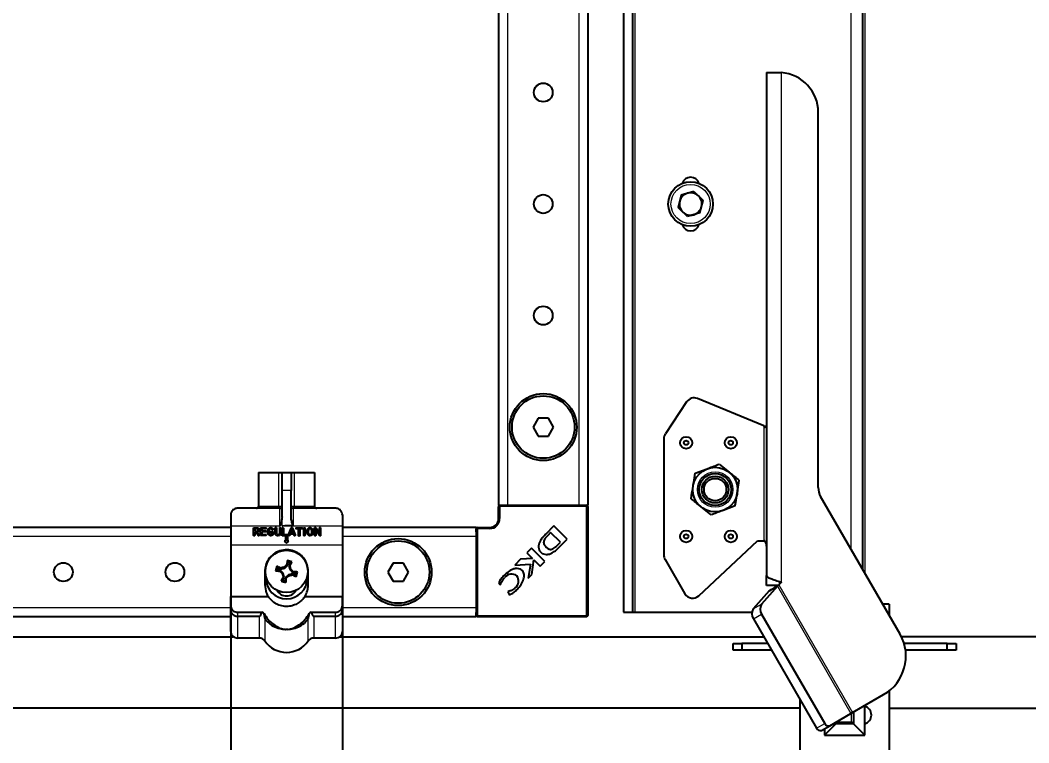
# Model space of a CAD drawing. Header units: millimetres. Extents: x -1685 to 3654, y -1920 to 1219.
# Drawn here: x -728.8 to -502.8, y -1084.9 to -923 of the extents above; entities that cross this region are included whole.
import ezdxf

# ---------------------------------------------------------------- set-up
doc = ezdxf.new("R2010")
doc.units = ezdxf.units.MM
doc.layers.add('FORMAT', color=7, linetype='Continuous')
doc.styles.add('SLDTEXTSTYLE0', font='TXT', dxfattribs={"width": 0.75})
doc.dimstyles.new('SLDDIMSTYLE0', dxfattribs={"dimtxt": 20, "dimasz": 10, "dimexe": 0, "dimexo": 0.0625, "dimgap": 5, "dimtad": 2, "dimdec": 1, "dimrnd": 1e-09, "dimzin": 12, "dimdsep": 46, "dimtxsty": 'SLDTEXTSTYLE0', "dimsah": 1, "dimcen": 0.09, "dimadec": 0, "dimazin": 3, "dimtfac": 1, "dimtofl": 0, "dimtmove": 0, "dimatfit": 3, "dimfxl": 0, "dimfrac": 2, "dimtolj": 1, "dimtzin": 12, "dimarcsym": 0})

# ---------------------------------------------------------------- blocks, each defined once
blk = doc.blocks.new('_D_6')
at = {"layer": 'FORMAT'}
for p, q in [((-656.59, -1052.13), (-656.59, -1422.16)), ((-546.09, -1091.68), (-546.09, -1422.16)), ((-546.09, -1421.16), (-656.59, -1421.16))]:
    blk.add_line(p, q, dxfattribs=at)
for points in [[(-656.59, -1421.16), (-646.59, -1422.7), (-646.59, -1419.62)], [(-546.09, -1421.16), (-556.09, -1419.62), (-556.09, -1422.7)]]:
    blk.add_solid(points, dxfattribs=at)
at = {"layer": 'FORMAT', "insert": (-634.59, -1395.38), "char_height": 20, "attachment_point": 1, "style": 'SLDTEXTSTYLE0'}
blk.add_mtext('110,5', dxfattribs=at)
blk = doc.blocks.new('_D_7')
at = {"layer": 'FORMAT'}
for p, q in [((-681.59, -1052.13), (-681.59, -1422.16)), ((-656.59, -1052.13), (-656.59, -1422.16)), ((-681.59, -1421.16), (-724.49, -1421.16)), ((-681.59, -1421.16), (-656.59, -1421.16))]:
    blk.add_line(p, q, dxfattribs=at)
for points in [[(-681.59, -1421.16), (-671.59, -1422.7), (-671.59, -1419.62)], [(-656.59, -1421.16), (-666.59, -1419.62), (-666.59, -1422.7)]]:
    blk.add_solid(points, dxfattribs=at)
at = {"layer": 'FORMAT', "insert": (-724.49, -1395.38), "char_height": 20, "attachment_point": 1, "style": 'SLDTEXTSTYLE0'}
blk.add_mtext('25', dxfattribs=at)

msp = doc.modelspace()

# ---------------------------------------------------------------- linework, layer by layer
at = {"color": 7, "linetype": 'Continuous', "lineweight": 25}
for p, q in [((-593.59, 827.33), (-593.59, -1055.67)), ((-591.59, 827.33), (-591.59, -1055.67)), ((-540.09, 817.62), (-540.09, -1045.95)), ((-621.59, 803.33), (-621.59, -1031.67)), ((-601.59, 803.33), (-601.59, -1031.67)), ((-561.59, -934.67), (-560.62, -934.67)), ((-561.59, -934.67), (-561.59, -1047.43)), ((-560.62, -934.67), (-558.5, -934.67)), ((-549.99, -1027.72), (-549.99, -943.67)), ((-580.68, -962.17), (-581.37, -964.98)), ((-577.9, -961.35), (-580.68, -962.17)), ((-577.9, -961.35), (-575.8, -963.35)), ((-576.49, -966.17), (-575.8, -963.35)), ((-579.27, -966.99), (-581.37, -964.98)), ((-576.49, -966.17), (-579.27, -966.99)), ((-579.49, -1008.52), (-584.25, -1015.66)), ((-562.19, -1013.92), (-577.08, -1007.77)), ((-612.74, -1012.17), (-613.89, -1014.17)), ((-613.89, -1014.17), (-612.74, -1016.17)), ((-610.43, -1012.17), (-612.74, -1012.17)), ((-609.28, -1014.17), (-610.43, -1012.17)), ((-610.43, -1016.17), (-609.28, -1014.17)), ((-562.19, -1013.92), (-561.59, -1014.02)), ((-562.19, -1013.92), (-561.95, -1014.17)), ((-612.74, -1016.17), (-610.43, -1016.17)), ((-584.59, -1016.77), (-584.59, -1042.82)), ((-572.16, -1022.47), (-569.93, -1024.29)), ((-675.34, -1024.37), (-675.34, -1031.87)), ((-675.34, -1024.37), (-670.81, -1024.37)), ((-670.81, -1024.37), (-670.09, -1024.37)), ((-670.09, -1024.37), (-668.09, -1024.37)), ((-670.09, -1028.37), (-670.09, -1024.37)), ((-668.09, -1024.37), (-668.09, -1028.37)), ((-668.09, -1024.37), (-667.36, -1024.37)), ((-667.36, -1024.37), (-662.84, -1024.37)), ((-662.84, -1024.37), (-662.84, -1031.87)), ((-577.56, -1024.52), (-574.86, -1023.49)), ((-670.09, -1034.31), (-670.09, -1028.37)), ((-668.09, -1034.31), (-668.09, -1028.37)), ((-531.62, -1060.61), (-549.46, -1029.72)), ((-670.59, -1032.37), (-680.09, -1032.37)), ((-658.09, -1032.37), (-667.59, -1032.37)), ((-621.59, -1031.67), (-621.29, -1031.67)), ((-621.59, -1034.67), (-621.59, -1031.97)), ((-621.29, -1031.67), (-620.64, -1031.67)), ((-620.64, -1031.67), (-619.59, -1031.67)), ((-619.59, -1031.67), (-603.59, -1031.67)), ((-603.59, -1031.67), (-602.53, -1031.67)), ((-602.53, -1031.67), (-601.89, -1031.67)), ((-601.89, -1031.67), (-601.59, -1031.67)), ((-601.59, -1031.97), (-601.59, -1056.37)), ((-574.01, -1033.87), (-576.25, -1032.04)), ((-568.61, -1031.82), (-571.31, -1032.84)), ((-681.59, -1033.87), (-681.59, -1036.37)), ((-656.59, -1033.87), (-656.59, -1036.37)), ((-681.59, -1036.67), (-1261.59, -1036.67)), ((-681.59, -1036.37), (-681.59, -1040.62)), ((-676.5, -1038.38), (-676.5, -1036.72)), ((-676.5, -1036.72), (-675.74, -1036.72)), ((-674.89, -1038.49), (-674.89, -1036.72)), ((-674.89, -1036.72), (-673.83, -1036.72)), ((-671.63, -1037.91), (-671.63, -1036.83)), ((-671.37, -1036.83), (-671.37, -1037.91)), ((-670.62, -1037.89), (-670.62, -1036.83)), ((-670.36, -1036.83), (-670.36, -1037.9)), ((-670.07, -1038.52), (-670.07, -1036.86)), ((-669.81, -1036.86), (-669.81, -1038.25)), ((-668.65, -1038.34), (-668.07, -1036.81)), ((-667.75, -1036.83), (-667.16, -1038.34)), ((-666.82, -1036.72), (-665.7, -1036.72)), ((-665.23, -1038.38), (-665.23, -1036.85)), ((-664.96, -1036.85), (-664.96, -1038.38)), ((-662.81, -1038.38), (-662.81, -1036.82)), ((-662.54, -1036.78), (-661.73, -1038.01)), ((-661.73, -1038.01), (-661.73, -1036.83)), ((-661.47, -1036.83), (-661.47, -1038.39)), ((-656.59, -1036.37), (-656.59, -1040.62)), ((-626.59, -1036.67), (-656.59, -1036.67)), ((-626.59, -1036.67), (-626.59, -1036.97)), ((-626.29, -1036.67), (-623.59, -1036.67)), ((-609.19, -1036.32), (-611.08, -1038.21)), ((-606.23, -1039.28), (-609.19, -1036.32)), ((-675.74, -1036.98), (-676.23, -1036.98)), ((-676.23, -1036.98), (-676.23, -1037.49)), ((-676.23, -1037.49), (-675.64, -1037.49)), ((-675.94, -1037.75), (-676.23, -1037.75)), ((-676.23, -1037.75), (-676.23, -1038.38)), ((-675.45, -1038.46), (-675.94, -1037.75)), ((-675.64, -1037.75), (-675.23, -1038.32)), ((-673.83, -1038.49), (-674.89, -1038.49)), ((-673.83, -1036.98), (-674.63, -1036.98)), ((-674.63, -1036.98), (-674.63, -1037.39)), ((-674.63, -1037.39), (-673.88, -1037.39)), ((-673.88, -1037.66), (-674.63, -1037.66)), ((-674.63, -1037.66), (-674.63, -1038.23)), ((-674.63, -1038.23), (-673.83, -1038.23)), ((-672.35, -1037.82), (-672.56, -1037.82)), ((-672.55, -1037.56), (-672.06, -1037.56)), ((-672.06, -1037.56), (-672.06, -1037.86)), ((-669.01, -1038.52), (-670.07, -1038.52)), ((-669.81, -1038.25), (-669.01, -1038.25)), ((-668.84, -1038.72), (-669.34, -1038.72)), ((-669.34, -1038.72), (-669.34, -1039.72)), ((-668.84, -1039.72), (-668.84, -1038.72)), ((-668.31, -1038.18), (-668.4, -1038.43)), ((-667.5, -1038.18), (-668.31, -1038.18)), ((-667.91, -1037.05), (-668.22, -1037.92)), ((-668.22, -1037.92), (-667.59, -1037.92)), ((-667.59, -1037.92), (-667.91, -1037.05)), ((-667.4, -1038.42), (-667.5, -1038.18)), ((-666.4, -1036.98), (-666.82, -1036.98)), ((-666.4, -1038.45), (-666.4, -1036.98)), ((-665.7, -1036.98), (-666.09, -1036.98)), ((-666.09, -1036.98), (-666.09, -1038.45)), ((-661.71, -1038.41), (-662.54, -1037.14)), ((-662.54, -1037.14), (-662.54, -1038.38)), ((-626.59, -1037.62), (-626.59, -1036.97)), ((-626.59, -1037.62), (-626.59, -1038.67)), ((-626.59, -1038.67), (-626.59, -1054.67)), ((-611.08, -1038.21), (-611.1, -1038.22)), ((-609.94, -1037.8), (-610.6, -1038.47)), ((-607.76, -1039.98), (-609.94, -1037.8)), ((-681.59, -1040.62), (-681.59, -1052.12)), ((-669.59, -1039.72), (-669.09, -1040.22)), ((-669.34, -1039.72), (-669.59, -1039.72)), ((-669.09, -1040.22), (-668.59, -1039.72)), ((-668.59, -1039.72), (-668.84, -1039.72)), ((-656.59, -1040.62), (-656.59, -1052.12)), ((-614.2, -1041.32), (-615.25, -1042.38)), ((-611.24, -1044.28), (-614.2, -1041.32)), ((-608.48, -1040.72), (-607.76, -1039.98)), ((-608.22, -1041.27), (-606.23, -1039.28)), ((-576.78, -1051.98), (-563.59, -1039.67)), ((-563.59, -1039.67), (-562.19, -1039.67)), ((-561.95, -1039.67), (-562.19, -1039.67)), ((-614.01, -1043.62), (-616.67, -1043.79)), ((-615.25, -1042.38), (-614.01, -1043.62)), ((-671.29, -1046.19), (-671.12, -1045.61)), ((-671.12, -1045.61), (-671.24, -1045.31)), ((-671.12, -1045.61), (-670.43, -1046.01)), ((-670.43, -1046.01), (-670.4, -1045.77)), ((-670.43, -1046.01), (-669.49, -1045.78)), ((-669.49, -1045.78), (-669.61, -1045.57)), ((-669.49, -1045.78), (-668.79, -1045.11)), ((-668.79, -1045.11), (-669.01, -1045.01)), ((-668.76, -1044.31), (-668.95, -1044.05)), ((-668.79, -1045.11), (-668.76, -1044.31)), ((-668.76, -1044.31), (-668.18, -1044.48)), ((-668.18, -1044.48), (-668.58, -1045.17)), ((-668.58, -1045.17), (-668.35, -1046.11)), ((-668.58, -1045.17), (-668.34, -1045.21)), ((-668.35, -1046.11), (-668.14, -1046)), ((-668.18, -1044.48), (-667.87, -1044.36)), ((-645.24, -1044.67), (-646.39, -1046.67)), ((-642.93, -1044.67), (-645.24, -1044.67)), ((-641.78, -1046.67), (-642.93, -1044.67)), ((-616.67, -1043.79), (-617.96, -1045.08)), ((-617.96, -1045.08), (-614.48, -1044.9)), ((-614.48, -1044.9), (-614.96, -1048)), ((-614.16, -1047.2), (-613.67, -1043.94)), ((-613.67, -1043.94), (-612.28, -1045.33)), ((-612.28, -1045.33), (-611.24, -1044.28)), ((-584.32, -1043.82), (-579.86, -1051.55)), ((-673.94, -1046.52), (-673.94, -1049.52)), ((-673.74, -1048.02), (-673.94, -1048.02)), ((-671.29, -1046.19), (-671.55, -1046.38)), ((-670.49, -1046.22), (-671.29, -1046.19)), ((-670.49, -1046.22), (-670.59, -1046.44)), ((-669.82, -1046.92), (-670.49, -1046.22)), ((-669.82, -1046.92), (-670.03, -1047.04)), ((-669.99, -1048.55), (-669.59, -1047.86)), ((-669.59, -1047.86), (-669.83, -1047.83)), ((-669.59, -1047.86), (-669.82, -1046.92)), ((-669.38, -1047.93), (-669.41, -1048.72)), ((-668.68, -1047.26), (-669.38, -1047.93)), ((-669.38, -1047.93), (-669.16, -1048.03)), ((-667.74, -1047.03), (-668.68, -1047.26)), ((-668.68, -1047.26), (-668.57, -1047.47)), ((-668.35, -1046.11), (-667.68, -1046.82)), ((-667.74, -1047.03), (-667.77, -1047.27)), ((-667.05, -1047.43), (-667.74, -1047.03)), ((-667.68, -1046.82), (-667.58, -1046.59)), ((-667.68, -1046.82), (-666.88, -1046.85)), ((-666.88, -1046.85), (-667.05, -1047.43)), ((-667.05, -1047.43), (-666.93, -1047.73)), ((-666.88, -1046.85), (-666.62, -1046.66)), ((-664.24, -1048.02), (-664.44, -1048.02)), ((-664.24, -1049.52), (-664.24, -1046.52)), ((-646.39, -1046.67), (-645.24, -1048.67)), ((-642.93, -1048.67), (-641.78, -1046.67)), ((-614.96, -1048), (-614.16, -1047.2)), ((-561.59, -1049.67), (-561.59, -1047.43)), ((-669.99, -1048.55), (-670.3, -1048.67)), ((-669.41, -1048.72), (-669.99, -1048.55)), ((-669.41, -1048.72), (-669.22, -1048.99)), ((-645.24, -1048.67), (-642.93, -1048.67)), ((-621.58, -1049.04), (-621.34, -1049.55)), ((-621.34, -1049.55), (-621.23, -1049.44)), ((-559.14, -1049.83), (-562.72, -1053.87)), ((-559.07, -1049.67), (-561.59, -1049.67)), ((-560.98, -1050.89), (-559.14, -1049.83)), ((-558.27, -1048.98), (-558.83, -1049.52)), ((-558.59, -1049.29), (-558.59, -1048.87)), ((-558.29, -1048.96), (-558.27, -1048.98)), ((-681.59, -1054.26), (-681.59, -1052.12)), ((-681.59, -1052.12), (-673.18, -1052.12)), ((-665, -1052.12), (-656.59, -1052.12)), ((-656.59, -1054.26), (-656.59, -1052.12)), ((-619.39, -1050.99), (-619.52, -1051.12)), ((-619.52, -1051.12), (-619.19, -1051.81)), ((-560.98, -1050.89), (-564.55, -1054.93)), ((-681.59, -1055.17), (-681.59, -1054.26)), ((-656.59, -1054.26), (-656.59, -1055.17)), ((-626.59, -1054.67), (-626.59, -1055.72)), ((-534.09, -1053.87), (-535.52, -1053.87)), ((-534.09, -1053.87), (-534.09, -1056.35)), ((-681.59, -1056.67), (-1261.59, -1056.67)), ((-681.59, -1059.97), (-681.59, -1055.17)), ((-680.09, -1055.66), (-674.57, -1055.66)), ((-680.09, -1056.55), (-675.18, -1056.55)), ((-663.61, -1055.66), (-658.09, -1055.66)), ((-663, -1056.55), (-658.09, -1056.55)), ((-656.59, -1055.17), (-656.59, -1059.97)), ((-626.59, -1056.67), (-656.59, -1056.67)), ((-626.59, -1056.37), (-626.59, -1055.72)), ((-626.59, -1056.37), (-626.59, -1056.67)), ((-601.89, -1056.67), (-626.29, -1056.67)), ((-593.59, -1055.67), (-591.59, -1055.67)), ((-591.59, -1055.67), (-590.99, -1055.67)), ((-590.99, -1055.67), (-564.86, -1055.67)), ((-564.52, -1057.16), (-550.39, -1081.65)), ((-562.69, -1056.1), (-548.55, -1080.59)), ((-1287.09, -1061.17), (-680.99, -1061.17)), ((-675.18, -1061.47), (-680.09, -1061.47)), ((-658.09, -1061.47), (-663, -1061.47)), ((-657.19, -1061.17), (-562.21, -1061.17)), ((-430.99, -1061.17), (-531.34, -1061.17)), ((-569.09, -1064.17), (-569.09, -1062.67)), ((-569.09, -1062.67), (-567.09, -1062.67)), ((-567.09, -1062.67), (-567.09, -1064.17)), ((-561.34, -1062.67), (-567.09, -1062.67)), ((-521.09, -1062.67), (-530.76, -1062.67)), ((-521.09, -1064.17), (-521.09, -1062.67)), ((-521.09, -1062.67), (-519.09, -1062.67)), ((-519.09, -1062.67), (-519.09, -1064.17)), ((-567.09, -1064.17), (-569.09, -1064.17)), ((-560.48, -1064.17), (-567.09, -1064.17)), ((-521.09, -1064.17), (-530.45, -1064.17)), ((-519.09, -1064.17), (-521.09, -1064.17)), ((-554.09, -1075.24), (-554.09, -1086.67)), ((-542.31, -1078.14), (-535.36, -1074.13)), ((-534.09, -1073.25), (-534.09, -1086.67)), ((-554.09, -1077.17), (-1287.09, -1077.17)), ((-539.59, -1076.77), (-539.59, -1076.57)), ((-539.59, -1080.64), (-539.59, -1076.77)), ((-534.09, -1077.17), (198.91, -1077.17)), ((-547.44, -1081.1), (-542.67, -1078.35)), ((-542.31, -1078.14), (-542.67, -1078.35)), ((-542.08, -1078.01), (-542.08, -1080.71)), ((-549.27, -1082.16), (-547.44, -1081.1)), ((-546.09, -1080.71), (-548.59, -1083.21)), ((-548.59, -1081.76), (-548.59, -1083.21)), ((-546.09, -1080.71), (-545.59, -1080.21)), ((-546.09, -1080.71), (-546.09, -1080.32)), ((-542.08, -1080.71), (-546.09, -1080.71)), ((-542.08, -1080.71), (-542.58, -1080.21)), ((-542.08, -1080.71), (-539.59, -1083.21)), ((-539.59, -1083.21), (-539.59, -1080.64)), ((-548.59, -1083.21), (-539.59, -1083.21))]:
    msp.add_line(p, q, dxfattribs=at)
at = {"color": 8, "linetype": 'Continuous', "lineweight": 18}
for p, q in [((-590.99, -1055.67), (-590.99, 827.33)), ((-539.49, -1046.99), (-539.49, 818.66)), ((-542.69, 813.11), (-542.69, -1041.45)), ((-619.59, 803.33), (-619.59, -1031.67)), ((-603.59, 803.33), (-603.59, -1031.67)), ((-558.29, -934.7), (-558.29, -1048.96)), ((-562.19, -1013.92), (-562.19, -1039.67)), ((-670.81, -1031.87), (-670.81, -1024.37)), ((-667.36, -1024.37), (-667.36, -1031.87)), ((-668.09, -1028.37), (-670.09, -1028.37)), ((-675.34, -1031.87), (-670.81, -1031.87)), ((-670.81, -1031.87), (-670.09, -1031.87)), ((-670.59, -1036.37), (-670.59, -1032.37)), ((-668.09, -1031.87), (-667.36, -1031.87)), ((-667.59, -1032.37), (-667.59, -1036.3)), ((-667.36, -1031.87), (-662.84, -1031.87)), ((-621.59, -1031.97), (-621.29, -1031.97)), ((-621.29, -1031.97), (-621.29, -1031.67)), ((-621.29, -1031.97), (-621.29, -1034.67)), ((-601.89, -1031.97), (-621.29, -1031.97)), ((-601.89, -1031.97), (-601.89, -1031.67)), ((-601.89, -1056.37), (-601.89, -1031.97)), ((-601.89, -1031.97), (-601.59, -1031.97)), ((-670.09, -1036.37), (-670.09, -1034.31)), ((-621.59, -1034.67), (-621.29, -1034.67)), ((-670.59, -1036.37), (-681.59, -1036.37)), ((-656.59, -1036.37), (-670.09, -1036.37)), ((-626.29, -1036.97), (-626.29, -1036.67)), ((-623.59, -1036.67), (-623.59, -1036.97)), ((-681.59, -1038.67), (-1261.59, -1038.67)), ((-626.59, -1038.67), (-656.59, -1038.67)), ((-626.59, -1036.97), (-626.29, -1036.97)), ((-623.59, -1036.97), (-626.29, -1036.97)), ((-626.29, -1036.97), (-626.29, -1056.37)), ((-656.59, -1040.62), (-681.59, -1040.62)), ((-559.14, -1049.83), (-542.67, -1078.35)), ((-558.83, -1049.52), (-542.31, -1078.14)), ((-681.59, -1054.67), (-1261.59, -1054.67)), ((-626.59, -1054.67), (-656.59, -1054.67)), ((-564.55, -1054.93), (-562.72, -1053.87)), ((-680.09, -1055.66), (-680.09, -1056.55)), ((-680.09, -1056.55), (-680.09, -1061.47)), ((-675.18, -1061.47), (-675.18, -1056.55)), ((-673.94, -1057.15), (-673.94, -1062.12)), ((-664.23, -1062.12), (-664.23, -1057.15)), ((-663, -1056.55), (-663, -1061.47)), ((-658.09, -1056.55), (-658.09, -1055.66)), ((-658.09, -1061.47), (-658.09, -1056.55)), ((-626.59, -1056.37), (-626.29, -1056.37)), ((-626.29, -1056.37), (-601.89, -1056.37)), ((-626.29, -1056.67), (-626.29, -1056.37)), ((-601.89, -1056.37), (-601.89, -1056.67)), ((-601.89, -1056.37), (-601.59, -1056.37)), ((-564.52, -1057.16), (-562.69, -1056.1)), ((-542.58, -1080.21), (-542.58, -1078.3)), ((-550.39, -1081.65), (-548.55, -1080.59)), ((-545.59, -1080.03), (-545.59, -1080.21)), ((-545.59, -1080.21), (-542.58, -1080.21))]:
    msp.add_line(p, q, dxfattribs=at)
at = {"color": 8, "linetype": 'Continuous', "lineweight": 18, "flags": 128}
for points in [[(-670.81, -1031.87), (-670.81, -1031.97), (-670.82, -1032.06), (-670.84, -1032.15), (-670.85, -1032.22), (-670.87, -1032.28), (-670.9, -1032.33), (-670.92, -1032.36), (-670.95, -1032.37)], [(-667.23, -1032.37), (-667.25, -1032.36), (-667.28, -1032.33), (-667.3, -1032.28), (-667.32, -1032.22), (-667.34, -1032.15), (-667.35, -1032.06), (-667.36, -1031.97), (-667.36, -1031.87)]]:
    msp.add_lwpolyline(points, dxfattribs=at)
at = {"color": 7, "linetype": 'Continuous', "lineweight": 25}
for centre, radius in [((-611.59, -939.17), 2.1), ((-578.59, -964.17), 5), ((-611.59, -964.17), 2.1), ((-611.59, -989.17), 2.1), ((-611.59, -1014.17), 7.5), ((-611.59, -1014.17), 7), ((-579.59, -1017.67), 1.35), ((-569.59, -1017.67), 1.35), ((-579.59, -1017.67), 0.493), ((-569.59, -1017.67), 0.493), ((-573.09, -1028.17), 5), ((-573.09, -1028.17), 3.57), ((-573.09, -1028.17), 3), ((-573.09, -1028.17), 2.5), ((-644.09, -1046.67), 7.5), ((-579.59, -1038.67), 1.35), ((-579.59, -1038.67), 0.493), ((-569.59, -1038.67), 1.35), ((-569.59, -1038.67), 0.493), ((-644.09, -1046.67), 7), ((-669.09, -1046.52), 4.75), ((-719.09, -1046.67), 2.1), ((-694.09, -1046.67), 2.1)]:
    msp.add_circle(centre, radius, dxfattribs=at)
at = {"color": 8, "linetype": 'Continuous', "lineweight": 18}
for centre, radius in [((-578.59, -964.17), 4.4), ((-573.09, -1028.17), 3.97)]:
    msp.add_circle(centre, radius, dxfattribs=at)
at = {"color": 7, "linetype": 'Continuous', "lineweight": 25}
for centre, radius, start, end in [((-558.99, -943.67), 9, 0, 85.4954), ((-578.59, -960.17), 2, 18.21, 161.79), ((-578.59, -964.17), 2.51, 106.3534, 166.3534), ((-578.59, -964.17), 2.51, 46.3534, 106.3534), ((-578.59, -964.17), 2.51, 346.3534, 46.3534), ((-578.59, -964.17), 2.51, 166.3534, 226.3534), ((-578.59, -964.17), 2.51, 226.3534, 286.3534), ((-578.59, -964.17), 2.51, 286.3534, 346.3534), ((-578.59, -968.17), 2, 198.21, 341.79), ((-577.82, -1009.63), 2, 68.1986, 146.3099), ((-582.59, -1016.77), 2, 146.3099, 180), ((-545.99, -1027.72), 4, 180, 210), ((-675.84, -1031.87), 0.5, 270, 0), ((-670.59, -1031.87), 0.5, 270, 0), ((-667.59, -1031.87), 0.5, 180, 270), ((-662.34, -1031.87), 0.5, 180, 270), ((-621.29, -1031.97), 0.3, 90, 180), ((-601.89, -1031.97), 0.3, 0, 90), ((-623.59, -1034.67), 2, 270, 0), ((-626.29, -1036.97), 0.3, 90, 180), ((-611.88, -1038.06), 4.87, 290.3445, 318.7777), ((-612.66, -1036.25), 6.12, 306.9888, 313.0744), ((-582.59, -1042.82), 2, 180, 210), ((-599.52, -1066.81), 74.88, 163.3093, 164.166), ((-704.03, -1106.07), 69.05, 60.8523, 61.6521), ((-651.38, -1118.95), 75.61, 103.9464, 104.5642), ((-617.53, -1100.39), 75.61, 132.9111, 133.5289), ((-600.09, -1049.08), 69.05, 175.8232, 176.6231), ((-689.38, -1116.09), 74.88, 73.3093, 74.166), ((-728.64, -1011.58), 69.05, 330.8523, 331.6521), ((-741.52, -1064.22), 75.61, 13.9464, 14.5642), ((-722.96, -1098.07), 75.61, 42.9111, 43.5289), ((-669.09, -1048.02), 4.65, 180, 0), ((-666.53, -977.52), 69.05, 265.8232, 266.6231), ((-615.22, -994.97), 75.61, 222.9111, 223.5289), ((-609.53, -1081.46), 69.05, 150.8523, 151.6521), ((-596.65, -1028.82), 75.61, 193.9464, 194.5642), ((-738.09, -1043.96), 69.05, 355.8232, 356.6231), ((-720.64, -992.65), 75.61, 312.9111, 313.5289), ((-686.79, -974.09), 75.61, 283.9464, 284.5642), ((-634.15, -986.96), 69.05, 240.8523, 241.6521), ((-671.65, -1115.52), 69.05, 85.8232, 86.6231), ((-738.65, -1026.23), 74.88, 343.3093, 344.166), ((-618.66, -1049.07), 1.94, 53.3097, 142.3464), ((-619.1, -1048.67), 1.97, 308.454, 35.887), ((-648.79, -976.95), 74.88, 253.3093, 254.166), ((-669.09, -1049.52), 2.5, 209.1291, 330.7764), ((-578.14, -1050.52), 2, 210.9638, 313.0251), ((-562.9, -1056.03), 1.98, 146.5519, 215.0479), ((-561.06, -1054.97), 1.98, 146.5519, 215.0479), ((-626.29, -1056.37), 0.3, 180, 270), ((-601.89, -1056.37), 0.3, 270, 0), ((-680.09, -1059.97), 1.5, 180, 270), ((-675.18, -1062.97), 1.5, 34.5604, 90), ((-663, -1062.97), 1.5, 90, 145.4396), ((-658.09, -1059.97), 1.5, 270, 0), ((-540.36, -1065.47), 10, 300, 29.0469), ((-669.09, -1058.77), 5.89, 214.5604, 325.4396), ((-540.09, -1078.71), 2, 284.4775, 75.5225), ((-549.56, -1081.31), 0.893, 201.9505, 288.5782), ((-547.72, -1080.25), 0.893, 201.9505, 288.5782)]:
    msp.add_arc(centre, radius, start, end, dxfattribs=at)
at = {"color": 8, "linetype": 'Continuous', "lineweight": 18}
msp.add_arc((-623.59, -1034.67), 2.3, 270, 0, dxfattribs=at)
at = {"color": 7, "linetype": 'Continuous', "lineweight": 25}
msp.add_ellipse((14759.09, -1036.37), major_axis=(15429.18, 0), ratio=0.000259, start_param=3.123591, end_param=3.141593, dxfattribs=at)
for points in [[(-560.62, -934.67), (-560.46, -934.67), (-560.14, -934.67), (-559.56, -934.68), (-558.93, -934.69), (-558.5, -934.69), (-558.29, -934.7)], [(-561.95, -1014.17), (-561.9, -1014.16), (-561.79, -1014.13), (-561.68, -1014.1), (-561.6, -1014.06), (-561.59, -1014.04), (-561.59, -1014.03)], [(-561.59, -1040.87), (-561.61, -1040.67), (-561.64, -1040.27), (-561.85, -1039.87), (-561.95, -1039.67)], [(-558.29, -1048.96), (-558.72, -1048.83), (-559.58, -1048.58), (-560.67, -1048.19), (-561.44, -1047.81), (-561.54, -1047.55), (-561.59, -1047.43)], [(-560.98, -1050.89), (-560.83, -1050.79), (-560.54, -1050.6), (-560, -1050.26), (-559.43, -1049.89), (-559.03, -1049.64), (-558.83, -1049.52)], [(-559.14, -1049.83), (-559.12, -1049.8), (-559.08, -1049.76), (-559, -1049.68), (-558.92, -1049.6), (-558.86, -1049.54), (-558.83, -1049.52)]]:
    msp.add_open_spline(points, degree=3, dxfattribs=at)
for points, knots in [([(-574.86, -1023.49), (-574.8, -1023.47), (-573.89, -1023.12), (-572.99, -1022.78), (-572.16, -1022.47)], [0, 0, 0, 0, 0.070201, 1, 1, 1, 1]), ([(-578.02, -1027.37), (-577.98, -1027.11), (-577.82, -1026.15), (-577.67, -1025.21), (-577.56, -1024.52)], [0, 0, 0, 0, 0.2686336, 1, 1, 1, 1]), ([(-569.93, -1024.29), (-569.87, -1024.34), (-569.12, -1024.95), (-568.38, -1025.56), (-567.69, -1026.12)], [0, 0, 0, 0, 0.070201, 1, 1, 1, 1]), ([(-578.48, -1030.22), (-578.44, -1029.98), (-578.29, -1029.05), (-578.14, -1028.09), (-578.02, -1027.37)], [0, 0, 0, 0, 0.257551, 1, 1, 1, 1]), ([(-568.15, -1028.97), (-568.11, -1028.71), (-567.95, -1027.74), (-567.8, -1026.81), (-567.69, -1026.12)], [0, 0, 0, 0, 0.268634, 1, 1, 1, 1]), ([(-568.61, -1031.82), (-568.57, -1031.58), (-568.42, -1030.65), (-568.27, -1029.68), (-568.15, -1028.97)], [0, 0, 0, 0, 0.257551, 1, 1, 1, 1]), ([(-680.09, -1032.37), (-680.09, -1032.37), (-680.16, -1032.37), (-680.51, -1032.39), (-681.04, -1032.63), (-681.51, -1033.21), (-681.56, -1033.68), (-681.59, -1033.87)], [0, 0, 0, 0, 0.003231, 0.101221, 0.514725, 0.80586, 1, 1, 1, 1]), ([(-656.59, -1033.87), (-656.61, -1033.68), (-656.67, -1033.21), (-657.14, -1032.63), (-657.67, -1032.39), (-658.02, -1032.37), (-658.09, -1032.37), (-658.09, -1032.37)], [0, 0, 0, 0, 0.19414, 0.485275, 0.898779, 0.996769, 1, 1, 1, 1]), ([(-576.25, -1032.04), (-576.3, -1032), (-577.05, -1031.38), (-577.79, -1030.78), (-578.48, -1030.22)], [0, 0, 0, 0, 0.070201, 1, 1, 1, 1]), ([(-670.09, -1034.31), (-670.13, -1034.64), (-670.21, -1035.35), (-670.46, -1036.01), (-670.59, -1036.36), (-670.59, -1036.37)], [0, 0, 0, 0, 0.475461, 0.994056, 1, 1, 1, 1]), ([(-667.59, -1036.3), (-667.59, -1036.3), (-667.59, -1036.3), (-667.6, -1036.29), (-667.61, -1036.27), (-667.65, -1036.19), (-667.77, -1035.86), (-667.99, -1035.23), (-668.05, -1034.63), (-668.09, -1034.31)], [0, 0, 0, 0, 0.00167, 0.003889, 0.009531, 0.034361, 0.132751, 0.526214, 1, 1, 1, 1]), ([(-571.31, -1032.84), (-571.37, -1032.87), (-572.29, -1033.21), (-573.18, -1033.55), (-574.01, -1033.87)], [0, 0, 0, 0, 0.070201, 1, 1, 1, 1]), ([(-675.74, -1036.72), (-675.66, -1036.73), (-675.52, -1036.74), (-675.41, -1036.82), (-675.37, -1036.86)], [0, 0, 0, 0, 0.559747, 1, 1, 1, 1]), ([(-675.37, -1036.86), (-675.31, -1036.92), (-675.22, -1037.03), (-675.21, -1037.18), (-675.2, -1037.25)], [0, 0, 0, 0, 0.558947, 1, 1, 1, 1]), ([(-673.83, -1036.72), (-673.8, -1036.72), (-673.76, -1036.72), (-673.7, -1036.75), (-673.68, -1036.8), (-673.67, -1036.84), (-673.67, -1036.85)], [0, 0, 0, 0, 0.280872, 0.559701, 0.779382, 1, 1, 1, 1]), ([(-673.67, -1036.85), (-673.68, -1036.87), (-673.68, -1036.92), (-673.74, -1036.98), (-673.79, -1036.98), (-673.83, -1036.98)], [0, 0, 0, 0, 0.281053, 0.559663, 1, 1, 1, 1]), ([(-673.33, -1037.62), (-673.32, -1037.49), (-673.31, -1037.24), (-673.19, -1037.04), (-673.13, -1036.95)], [0, 0, 0, 0, 0.56034, 1, 1, 1, 1]), ([(-673.13, -1036.95), (-673.06, -1036.87), (-672.92, -1036.72), (-672.73, -1036.71), (-672.64, -1036.7)], [0, 0, 0, 0, 0.5592171, 1, 1, 1, 1]), ([(-672.65, -1036.96), (-672.69, -1036.96), (-672.76, -1036.97), (-672.89, -1037.05), (-673.04, -1037.26), (-673.06, -1037.48), (-673.07, -1037.62)], [0, 0, 0, 0, 0.125332, 0.250695, 0.500738, 1, 1, 1, 1]), ([(-672.46, -1037.01), (-672.5, -1036.99), (-672.56, -1036.96), (-672.62, -1036.96), (-672.65, -1036.96)], [0, 0, 0, 0, 0.558634, 1, 1, 1, 1]), ([(-672.64, -1036.7), (-672.57, -1036.7), (-672.45, -1036.7), (-672.34, -1036.76), (-672.29, -1036.79)], [0, 0, 0, 0, 0.5605138, 1, 1, 1, 1]), ([(-672.29, -1036.79), (-672.26, -1036.82), (-672.19, -1036.87), (-672.15, -1036.94), (-672.13, -1036.97)], [0, 0, 0, 0, 0.559542, 1, 1, 1, 1]), ([(-671.63, -1036.83), (-671.63, -1036.81), (-671.63, -1036.77), (-671.6, -1036.72), (-671.55, -1036.7), (-671.52, -1036.7), (-671.51, -1036.7)], [0, 0, 0, 0, 0.280849, 0.55949, 0.779158, 1, 1, 1, 1]), ([(-671.51, -1036.7), (-671.49, -1036.7), (-671.45, -1036.7), (-671.39, -1036.73), (-671.37, -1036.78), (-671.37, -1036.81), (-671.37, -1036.83)], [0, 0, 0, 0, 0.28091, 0.559174, 0.779166, 1, 1, 1, 1]), ([(-670.62, -1036.83), (-670.62, -1036.81), (-670.62, -1036.77), (-670.59, -1036.72), (-670.55, -1036.7), (-670.52, -1036.7), (-670.5, -1036.7)], [0, 0, 0, 0, 0.2809002, 0.5594983, 0.7791483, 1, 1, 1, 1]), ([(-670.5, -1036.7), (-670.48, -1036.7), (-670.44, -1036.7), (-670.39, -1036.73), (-670.36, -1036.78), (-670.36, -1036.81), (-670.36, -1036.83)], [0, 0, 0, 0, 0.280888, 0.559023, 0.779155, 1, 1, 1, 1]), ([(-670.07, -1036.86), (-670.07, -1036.84), (-670.07, -1036.8), (-670.04, -1036.75), (-670, -1036.72), (-669.97, -1036.72), (-669.95, -1036.72)], [0, 0, 0, 0, 0.280912, 0.559405, 0.779108, 1, 1, 1, 1]), ([(-669.95, -1036.72), (-669.93, -1036.72), (-669.89, -1036.72), (-669.83, -1036.76), (-669.81, -1036.81), (-669.81, -1036.84), (-669.81, -1036.86)], [0, 0, 0, 0, 0.280813, 0.559099, 0.77917, 1, 1, 1, 1]), ([(-668.07, -1036.81), (-668.07, -1036.79), (-668.05, -1036.75), (-668, -1036.71), (-667.96, -1036.7), (-667.93, -1036.7)], [0, 0, 0, 0, 0.281465, 0.561772, 1, 1, 1, 1]), ([(-667.93, -1036.7), (-667.9, -1036.7), (-667.86, -1036.7), (-667.79, -1036.74), (-667.77, -1036.79), (-667.75, -1036.83)], [0, 0, 0, 0, 0.281226, 0.561522, 1, 1, 1, 1]), ([(-666.95, -1036.85), (-666.95, -1036.83), (-666.95, -1036.79), (-666.92, -1036.74), (-666.87, -1036.72), (-666.83, -1036.72), (-666.82, -1036.72)], [0, 0, 0, 0, 0.280713, 0.558701, 0.779045, 1, 1, 1, 1]), ([(-666.82, -1036.98), (-666.84, -1036.98), (-666.88, -1036.98), (-666.93, -1036.95), (-666.95, -1036.9), (-666.95, -1036.87), (-666.95, -1036.85)], [0, 0, 0, 0, 0.2807603, 0.5588212, 0.7789154, 1, 1, 1, 1]), ([(-665.7, -1036.72), (-665.68, -1036.72), (-665.63, -1036.72), (-665.58, -1036.75), (-665.54, -1036.8), (-665.54, -1036.84), (-665.54, -1036.85)], [0, 0, 0, 0, 0.280951, 0.559967, 0.779431, 1, 1, 1, 1]), ([(-665.54, -1036.85), (-665.54, -1036.87), (-665.55, -1036.92), (-665.61, -1036.98), (-665.66, -1036.98), (-665.7, -1036.98)], [0, 0, 0, 0, 0.281019, 0.559679, 1, 1, 1, 1]), ([(-665.23, -1036.85), (-665.23, -1036.83), (-665.23, -1036.79), (-665.2, -1036.75), (-665.15, -1036.72), (-665.12, -1036.72), (-665.11, -1036.72)], [0, 0, 0, 0, 0.280828, 0.559417, 0.779393, 1, 1, 1, 1]), ([(-665.11, -1036.72), (-665.09, -1036.72), (-665.05, -1036.72), (-664.99, -1036.75), (-664.97, -1036.8), (-664.97, -1036.84), (-664.96, -1036.85)], [0, 0, 0, 0, 0.2807653, 0.5591779, 0.7791749, 1, 1, 1, 1]), ([(-664.34, -1036.99), (-664.27, -1036.9), (-664.15, -1036.74), (-663.95, -1036.71), (-663.86, -1036.7)], [0, 0, 0, 0, 0.560137, 1, 1, 1, 1]), ([(-663.86, -1036.96), (-663.9, -1036.96), (-663.97, -1036.97), (-664.07, -1037.04), (-664.12, -1037.12), (-664.15, -1037.16)], [0, 0, 0, 0, 0.279832, 0.559843, 1, 1, 1, 1]), ([(-663.86, -1036.7), (-663.8, -1036.7), (-663.68, -1036.71), (-663.49, -1036.8), (-663.39, -1036.92), (-663.33, -1036.99)], [0, 0, 0, 0, 0.280496, 0.560765, 1, 1, 1, 1]), ([(-663.52, -1037.17), (-663.57, -1037.1), (-663.66, -1036.99), (-663.8, -1036.97), (-663.86, -1036.96)], [0, 0, 0, 0, 0.559596, 1, 1, 1, 1]), ([(-662.81, -1036.82), (-662.81, -1036.81), (-662.8, -1036.77), (-662.78, -1036.72), (-662.73, -1036.7), (-662.7, -1036.7), (-662.69, -1036.7)], [0, 0, 0, 0, 0.280941, 0.5591137, 0.7790892, 1, 1, 1, 1]), ([(-662.69, -1036.7), (-662.67, -1036.7), (-662.64, -1036.7), (-662.58, -1036.72), (-662.55, -1036.76), (-662.54, -1036.78)], [0, 0, 0, 0, 0.2806376, 0.5608768, 1, 1, 1, 1]), ([(-661.73, -1036.83), (-661.73, -1036.81), (-661.73, -1036.77), (-661.7, -1036.72), (-661.65, -1036.7), (-661.62, -1036.7), (-661.61, -1036.7)], [0, 0, 0, 0, 0.280888, 0.559482, 0.77927, 1, 1, 1, 1]), ([(-661.61, -1036.7), (-661.59, -1036.7), (-661.55, -1036.7), (-661.49, -1036.73), (-661.47, -1036.78), (-661.47, -1036.82), (-661.47, -1036.83)], [0, 0, 0, 0, 0.280836, 0.55925, 0.779182, 1, 1, 1, 1]), ([(-676.38, -1038.52), (-676.39, -1038.52), (-676.43, -1038.51), (-676.48, -1038.48), (-676.49, -1038.43), (-676.49, -1038.4), (-676.5, -1038.38)], [0, 0, 0, 0, 0.280437, 0.558281, 0.778899, 1, 1, 1, 1]), ([(-676.23, -1038.38), (-676.23, -1038.41), (-676.24, -1038.45), (-676.27, -1038.5), (-676.33, -1038.52), (-676.36, -1038.52), (-676.38, -1038.52)], [0, 0, 0, 0, 0.280498, 0.558325, 0.778868, 1, 1, 1, 1]), ([(-675.55, -1037.05), (-675.58, -1037.03), (-675.64, -1036.99), (-675.71, -1036.99), (-675.74, -1036.98)], [0, 0, 0, 0, 0.559136, 1, 1, 1, 1]), ([(-675.64, -1037.49), (-675.62, -1037.48), (-675.58, -1037.48), (-675.55, -1037.45), (-675.54, -1037.44)], [0, 0, 0, 0, 0.558174, 1, 1, 1, 1]), ([(-675.4, -1037.66), (-675.44, -1037.69), (-675.51, -1037.74), (-675.6, -1037.75), (-675.64, -1037.75)], [0, 0, 0, 0, 0.56031, 1, 1, 1, 1]), ([(-675.46, -1037.25), (-675.47, -1037.2), (-675.47, -1037.13), (-675.52, -1037.08), (-675.55, -1037.05)], [0, 0, 0, 0, 0.559692, 1, 1, 1, 1]), ([(-675.54, -1037.44), (-675.53, -1037.43), (-675.5, -1037.4), (-675.47, -1037.33), (-675.47, -1037.28), (-675.46, -1037.25)], [0, 0, 0, 0, 0.279917, 0.56006, 1, 1, 1, 1]), ([(-675.35, -1038.52), (-675.36, -1038.52), (-675.39, -1038.52), (-675.42, -1038.5), (-675.44, -1038.48), (-675.45, -1038.46)], [0, 0, 0, 0, 0.28022, 0.561305, 1, 1, 1, 1]), ([(-675.2, -1037.25), (-675.21, -1037.34), (-675.23, -1037.5), (-675.35, -1037.61), (-675.4, -1037.66)], [0, 0, 0, 0, 0.559457, 1, 1, 1, 1]), ([(-675.2, -1038.39), (-675.2, -1038.41), (-675.21, -1038.45), (-675.26, -1038.49), (-675.3, -1038.52), (-675.34, -1038.52), (-675.35, -1038.52)], [0, 0, 0, 0, 0.278138, 0.558544, 0.779161, 1, 1, 1, 1]), ([(-675.23, -1038.32), (-675.22, -1038.33), (-675.21, -1038.35), (-675.2, -1038.38), (-675.2, -1038.39)], [0, 0, 0, 0, 0.561079, 1, 1, 1, 1]), ([(-673.88, -1037.39), (-673.86, -1037.39), (-673.81, -1037.39), (-673.76, -1037.42), (-673.73, -1037.47), (-673.73, -1037.51), (-673.72, -1037.52)], [0, 0, 0, 0, 0.280945, 0.559897, 0.779525, 1, 1, 1, 1]), ([(-673.72, -1037.52), (-673.73, -1037.55), (-673.73, -1037.59), (-673.79, -1037.65), (-673.84, -1037.65), (-673.88, -1037.66)], [0, 0, 0, 0, 0.281099, 0.559768, 1, 1, 1, 1]), ([(-673.83, -1038.23), (-673.81, -1038.23), (-673.76, -1038.23), (-673.71, -1038.26), (-673.68, -1038.31), (-673.67, -1038.35), (-673.67, -1038.36)], [0, 0, 0, 0, 0.280912, 0.559714, 0.779499, 1, 1, 1, 1]), ([(-673.67, -1038.36), (-673.68, -1038.38), (-673.68, -1038.43), (-673.73, -1038.49), (-673.79, -1038.49), (-673.83, -1038.49)], [0, 0, 0, 0, 0.2812138, 0.5599009, 1, 1, 1, 1]), ([(-673.14, -1038.23), (-673.2, -1038.12), (-673.31, -1037.93), (-673.33, -1037.72), (-673.33, -1037.62)], [0, 0, 0, 0, 0.559347, 1, 1, 1, 1]), ([(-672.61, -1038.52), (-672.67, -1038.51), (-672.79, -1038.51), (-672.98, -1038.41), (-673.08, -1038.3), (-673.14, -1038.23)], [0, 0, 0, 0, 0.280314, 0.560507, 1, 1, 1, 1]), ([(-673.07, -1037.62), (-673.06, -1037.71), (-673.05, -1037.86), (-672.98, -1037.99), (-672.95, -1038.05)], [0, 0, 0, 0, 0.55998, 1, 1, 1, 1]), ([(-672.95, -1038.05), (-672.9, -1038.11), (-672.82, -1038.22), (-672.68, -1038.25), (-672.62, -1038.25)], [0, 0, 0, 0, 0.5608576, 1, 1, 1, 1]), ([(-672.68, -1037.69), (-672.68, -1037.67), (-672.68, -1037.63), (-672.65, -1037.58), (-672.6, -1037.56), (-672.57, -1037.56), (-672.55, -1037.56)], [0, 0, 0, 0, 0.2806366, 0.5588901, 0.7791438, 1, 1, 1, 1]), ([(-672.56, -1037.82), (-672.58, -1037.82), (-672.61, -1037.82), (-672.66, -1037.79), (-672.68, -1037.74), (-672.68, -1037.71), (-672.68, -1037.69)], [0, 0, 0, 0, 0.280664, 0.558735, 0.779002, 1, 1, 1, 1]), ([(-672.62, -1038.25), (-672.59, -1038.25), (-672.53, -1038.25), (-672.44, -1038.2), (-672.4, -1038.13), (-672.39, -1038.09)], [0, 0, 0, 0, 0.281265, 0.561609, 1, 1, 1, 1]), ([(-672.27, -1038.39), (-672.33, -1038.43), (-672.43, -1038.51), (-672.56, -1038.52), (-672.61, -1038.52)], [0, 0, 0, 0, 0.558998, 1, 1, 1, 1]), ([(-672.36, -1037.12), (-672.38, -1037.1), (-672.41, -1037.06), (-672.44, -1037.02), (-672.46, -1037.01)], [0, 0, 0, 0, 0.560467, 1, 1, 1, 1]), ([(-672.39, -1038.09), (-672.37, -1038.04), (-672.35, -1037.95), (-672.35, -1037.86), (-672.35, -1037.82)], [0, 0, 0, 0, 0.559597, 1, 1, 1, 1]), ([(-672.25, -1037.18), (-672.27, -1037.18), (-672.32, -1037.17), (-672.35, -1037.14), (-672.36, -1037.12)], [0, 0, 0, 0, 0.5580387, 1, 1, 1, 1]), ([(-672.06, -1037.86), (-672.07, -1037.97), (-672.08, -1038.17), (-672.21, -1038.33), (-672.27, -1038.39)], [0, 0, 0, 0, 0.560493, 1, 1, 1, 1]), ([(-672.1, -1037.06), (-672.1, -1037.08), (-672.11, -1037.12), (-672.15, -1037.16), (-672.2, -1037.18), (-672.23, -1037.18), (-672.25, -1037.18)], [0, 0, 0, 0, 0.277709, 0.558209, 0.77892, 1, 1, 1, 1]), ([(-672.13, -1036.97), (-672.12, -1036.99), (-672.1, -1037.01), (-672.1, -1037.04), (-672.1, -1037.06)], [0, 0, 0, 0, 0.560691, 1, 1, 1, 1]), ([(-671.41, -1038.38), (-671.48, -1038.31), (-671.61, -1038.17), (-671.62, -1037.99), (-671.63, -1037.91)], [0, 0, 0, 0, 0.558332, 1, 1, 1, 1]), ([(-670.97, -1038.52), (-671.06, -1038.52), (-671.22, -1038.51), (-671.36, -1038.42), (-671.41, -1038.38)], [0, 0, 0, 0, 0.55925, 1, 1, 1, 1]), ([(-671.37, -1037.91), (-671.36, -1037.97), (-671.35, -1038.07), (-671.28, -1038.15), (-671.25, -1038.18)], [0, 0, 0, 0, 0.5603128, 1, 1, 1, 1]), ([(-671.25, -1038.18), (-671.2, -1038.21), (-671.12, -1038.25), (-671.03, -1038.25), (-670.99, -1038.26)], [0, 0, 0, 0, 0.559441, 1, 1, 1, 1]), ([(-670.99, -1038.26), (-670.94, -1038.25), (-670.83, -1038.24), (-670.69, -1038.15), (-670.63, -1038.02), (-670.62, -1037.94), (-670.62, -1037.89)], [0, 0, 0, 0, 0.280935, 0.559487, 0.779245, 1, 1, 1, 1]), ([(-670.36, -1037.9), (-670.36, -1037.99), (-670.38, -1038.17), (-670.54, -1038.39), (-670.76, -1038.49), (-670.9, -1038.51), (-670.97, -1038.52)], [0, 0, 0, 0, 0.280416, 0.558636, 0.778958, 1, 1, 1, 1]), ([(-669.01, -1038.25), (-668.99, -1038.26), (-668.94, -1038.26), (-668.89, -1038.28), (-668.86, -1038.33), (-668.86, -1038.37), (-668.86, -1038.39)], [0, 0, 0, 0, 0.280855, 0.559718, 0.779518, 1, 1, 1, 1]), ([(-668.86, -1038.39), (-668.86, -1038.41), (-668.86, -1038.45), (-668.92, -1038.51), (-668.97, -1038.52), (-669.01, -1038.52)], [0, 0, 0, 0, 0.281266, 0.560078, 1, 1, 1, 1]), ([(-668.66, -1038.39), (-668.66, -1038.38), (-668.65, -1038.37), (-668.65, -1038.35), (-668.65, -1038.34)], [0, 0, 0, 0, 0.5595043, 1, 1, 1, 1]), ([(-668.53, -1038.52), (-668.55, -1038.52), (-668.59, -1038.51), (-668.63, -1038.48), (-668.65, -1038.44), (-668.66, -1038.41), (-668.66, -1038.39)], [0, 0, 0, 0, 0.279579, 0.559194, 0.779582, 1, 1, 1, 1]), ([(-668.4, -1038.43), (-668.41, -1038.44), (-668.42, -1038.47), (-668.47, -1038.51), (-668.51, -1038.52), (-668.53, -1038.52)], [0, 0, 0, 0, 0.28077, 0.560807, 1, 1, 1, 1]), ([(-667.29, -1038.52), (-667.31, -1038.52), (-667.34, -1038.51), (-667.38, -1038.48), (-667.4, -1038.45), (-667.4, -1038.42)], [0, 0, 0, 0, 0.280695, 0.560335, 1, 1, 1, 1]), ([(-667.15, -1038.39), (-667.15, -1038.41), (-667.16, -1038.45), (-667.2, -1038.49), (-667.25, -1038.52), (-667.28, -1038.52), (-667.29, -1038.52)], [0, 0, 0, 0, 0.278517, 0.558613, 0.779333, 1, 1, 1, 1]), ([(-667.16, -1038.34), (-667.15, -1038.35), (-667.15, -1038.37), (-667.15, -1038.39), (-667.15, -1038.39)], [0, 0, 0, 0, 0.560081, 1, 1, 1, 1]), ([(-666.26, -1038.59), (-666.28, -1038.59), (-666.32, -1038.59), (-666.38, -1038.55), (-666.4, -1038.5), (-666.4, -1038.47), (-666.4, -1038.45)], [0, 0, 0, 0, 0.2808221, 0.5590594, 0.7790938, 1, 1, 1, 1]), ([(-666.09, -1038.45), (-666.09, -1038.48), (-666.1, -1038.52), (-666.16, -1038.59), (-666.22, -1038.59), (-666.26, -1038.59)], [0, 0, 0, 0, 0.280801, 0.559621, 1, 1, 1, 1]), ([(-665.11, -1038.52), (-665.13, -1038.52), (-665.17, -1038.51), (-665.21, -1038.48), (-665.23, -1038.43), (-665.23, -1038.4), (-665.23, -1038.38)], [0, 0, 0, 0, 0.280437, 0.558281, 0.778899, 1, 1, 1, 1]), ([(-664.96, -1038.38), (-664.97, -1038.41), (-664.97, -1038.45), (-665.01, -1038.5), (-665.06, -1038.52), (-665.09, -1038.52), (-665.11, -1038.52)], [0, 0, 0, 0, 0.280518, 0.5583, 0.778735, 1, 1, 1, 1]), ([(-664.51, -1037.62), (-664.5, -1037.49), (-664.49, -1037.27), (-664.39, -1037.08), (-664.34, -1036.99)], [0, 0, 0, 0, 0.5599138, 1, 1, 1, 1]), ([(-664.33, -1038.24), (-664.39, -1038.13), (-664.49, -1037.93), (-664.5, -1037.71), (-664.51, -1037.62)], [0, 0, 0, 0, 0.559149, 1, 1, 1, 1]), ([(-663.83, -1038.52), (-663.89, -1038.51), (-664, -1038.51), (-664.18, -1038.42), (-664.27, -1038.3), (-664.33, -1038.24)], [0, 0, 0, 0, 0.280367, 0.560574, 1, 1, 1, 1]), ([(-664.15, -1037.16), (-664.18, -1037.25), (-664.24, -1037.39), (-664.24, -1037.55), (-664.25, -1037.62)], [0, 0, 0, 0, 0.559075, 1, 1, 1, 1]), ([(-664.25, -1037.62), (-664.24, -1037.7), (-664.24, -1037.86), (-664.17, -1038), (-664.14, -1038.06)], [0, 0, 0, 0, 0.560273, 1, 1, 1, 1]), ([(-664.14, -1038.06), (-664.1, -1038.12), (-664.02, -1038.23), (-663.89, -1038.25), (-663.83, -1038.25)], [0, 0, 0, 0, 0.560567, 1, 1, 1, 1]), ([(-663.83, -1038.25), (-663.8, -1038.25), (-663.72, -1038.25), (-663.6, -1038.18), (-663.54, -1038.11), (-663.51, -1038.06)], [0, 0, 0, 0, 0.280435, 0.560605, 1, 1, 1, 1]), ([(-663.32, -1038.24), (-663.4, -1038.33), (-663.53, -1038.49), (-663.74, -1038.51), (-663.83, -1038.52)], [0, 0, 0, 0, 0.559137, 1, 1, 1, 1]), ([(-663.41, -1037.62), (-663.41, -1037.53), (-663.42, -1037.37), (-663.49, -1037.23), (-663.52, -1037.17)], [0, 0, 0, 0, 0.560046, 1, 1, 1, 1]), ([(-663.51, -1038.06), (-663.48, -1037.98), (-663.41, -1037.84), (-663.41, -1037.68), (-663.41, -1037.62)], [0, 0, 0, 0, 0.559133, 1, 1, 1, 1]), ([(-663.33, -1036.99), (-663.27, -1037.1), (-663.16, -1037.3), (-663.15, -1037.52), (-663.14, -1037.62)], [0, 0, 0, 0, 0.559312, 1, 1, 1, 1]), ([(-663.14, -1037.62), (-663.15, -1037.74), (-663.16, -1037.96), (-663.27, -1038.15), (-663.32, -1038.24)], [0, 0, 0, 0, 0.559865, 1, 1, 1, 1]), ([(-662.69, -1038.52), (-662.71, -1038.52), (-662.75, -1038.51), (-662.8, -1038.47), (-662.81, -1038.41), (-662.81, -1038.38)], [0, 0, 0, 0, 0.281503, 0.560294, 1, 1, 1, 1]), ([(-662.54, -1038.38), (-662.55, -1038.4), (-662.55, -1038.45), (-662.59, -1038.5), (-662.64, -1038.52), (-662.67, -1038.52), (-662.69, -1038.52)], [0, 0, 0, 0, 0.280569, 0.558477, 0.77887, 1, 1, 1, 1]), ([(-661.59, -1038.52), (-661.6, -1038.52), (-661.63, -1038.51), (-661.68, -1038.47), (-661.7, -1038.43), (-661.71, -1038.41)], [0, 0, 0, 0, 0.278585, 0.558866, 1, 1, 1, 1]), ([(-661.47, -1038.39), (-661.47, -1038.41), (-661.47, -1038.44), (-661.5, -1038.49), (-661.54, -1038.52), (-661.57, -1038.52), (-661.59, -1038.52)], [0, 0, 0, 0, 0.2809531, 0.5593907, 0.7790729, 1, 1, 1, 1]), ([(-611.56, -1038.71), (-611.69, -1038.86), (-611.94, -1039.12), (-612.14, -1039.42), (-612.24, -1039.55)], [0, 0, 0, 0, 0.55183, 1, 1, 1, 1]), ([(-611.1, -1038.22), (-611.18, -1038.3), (-611.33, -1038.46), (-611.48, -1038.62), (-611.56, -1038.71)], [0, 0, 0, 0, 0.486421, 1, 1, 1, 1]), ([(-610.6, -1038.47), (-610.79, -1038.68), (-611.14, -1039.04), (-611.46, -1039.58), (-611.52, -1040.03), (-611.45, -1040.37), (-611.27, -1040.73), (-611.07, -1040.94), (-610.96, -1041.05)], [0, 0, 0, 0, 0.2746757, 0.5030419, 0.607381, 0.7165791, 0.8434117, 1, 1, 1, 1]), ([(-612.24, -1039.55), (-612.34, -1039.76), (-612.55, -1040.14), (-612.67, -1040.78), (-612.63, -1041.37), (-612.43, -1041.91), (-612.07, -1042.34), (-611.55, -1042.63), (-610.9, -1042.75), (-610.44, -1042.67), (-610.19, -1042.62)], [0, 0, 0, 0, 0.138091, 0.265455, 0.384013, 0.496103, 0.605759, 0.71979, 0.847662, 1, 1, 1, 1]), ([(-610.96, -1041.05), (-610.87, -1041.14), (-610.69, -1041.31), (-610.41, -1041.49), (-610.14, -1041.58), (-609.81, -1041.58), (-609.41, -1041.43), (-609.13, -1041.24), (-608.97, -1041.14)], [0, 0, 0, 0, 0.176808, 0.319231, 0.43938, 0.552395, 0.749205, 1, 1, 1, 1]), ([(-664.24, -1046.52), (-664.28, -1046.02), (-664.37, -1045.01), (-665.15, -1043.54), (-666.33, -1042.42), (-667.8, -1041.75), (-669.41, -1041.59), (-671.01, -1041.97), (-672.39, -1042.85), (-673.38, -1044.09), (-673.87, -1045.39), (-673.92, -1046.18), (-673.94, -1046.52)], [0, 0, 0, 0, 0.108524, 0.217459, 0.318088, 0.417791, 0.519828, 0.622975, 0.725929, 0.827131, 0.926323, 1, 1, 1, 1]), ([(-616.25, -1046.41), (-616.41, -1046.27), (-616.75, -1045.99), (-617.44, -1045.82), (-618.32, -1045.95), (-619.4, -1046.52), (-620.08, -1047.16), (-620.48, -1047.53)], [0, 0, 0, 0, 0.130532, 0.266031, 0.423997, 0.666819, 1, 1, 1, 1]), ([(-620.48, -1047.53), (-620.73, -1047.8), (-621.15, -1048.26), (-621.46, -1048.81), (-621.58, -1049.04)], [0, 0, 0, 0, 0.577653, 1, 1, 1, 1]), ([(-621.23, -1049.44), (-621.08, -1049.13), (-620.82, -1048.56), (-620.39, -1048.1), (-620.2, -1047.89)], [0, 0, 0, 0, 0.547643, 1, 1, 1, 1]), ([(-617.46, -1050.57), (-617.13, -1050.2), (-616.51, -1049.51), (-615.96, -1048.34), (-615.82, -1047.4), (-615.98, -1046.75), (-616.16, -1046.52), (-616.25, -1046.41)], [0, 0, 0, 0, 0.315674, 0.58952, 0.813199, 0.909026, 1, 1, 1, 1]), ([(-673.94, -1049.52), (-673.85, -1050.14), (-673.68, -1051.42), (-673.22, -1052.06), (-673.19, -1052.11), (-673.18, -1052.12)], [0, 0, 0, 0, 0.417668, 0.852903, 1, 1, 1, 1]), ([(-665, -1052.12), (-664.94, -1052.04), (-664.83, -1051.87), (-664.31, -1050.8), (-664.26, -1049.82), (-664.24, -1049.52)], [0, 0, 0, 0, 0.378823, 0.812228, 1, 1, 1, 1]), ([(-617.87, -1050.21), (-618.13, -1050.43), (-618.58, -1050.81), (-619.15, -1050.93), (-619.39, -1050.99)], [0, 0, 0, 0, 0.5796082, 1, 1, 1, 1]), ([(-665, -1052.12), (-665.02, -1052.15), (-665.06, -1052.22), (-665.42, -1052.72), (-666.07, -1053.36), (-667, -1053.94), (-668.15, -1054.33), (-669.47, -1054.42), (-670.82, -1054.12), (-671.95, -1053.49), (-672.68, -1052.81), (-673.06, -1052.31), (-673.17, -1052.13), (-673.18, -1052.12), (-673.18, -1052.12)], [0, 0, 0, 0, 0.088505, 0.177138, 0.262858, 0.344694, 0.430485, 0.525193, 0.625645, 0.723911, 0.812494, 0.894483, 0.978997, 1, 1, 1, 1]), ([(-619.19, -1051.81), (-618.85, -1051.63), (-618.22, -1051.29), (-617.7, -1050.8), (-617.46, -1050.57)], [0, 0, 0, 0, 0.5368, 1, 1, 1, 1]), ([(-681.59, -1054.26), (-681.57, -1054.41), (-681.54, -1054.69), (-681.3, -1055.09), (-680.95, -1055.42), (-680.52, -1055.62), (-680.22, -1055.65), (-680.09, -1055.66)], [0, 0, 0, 0, 0.205683, 0.411346, 0.618649, 0.832339, 1, 1, 1, 1]), ([(-658.09, -1055.66), (-657.92, -1055.64), (-657.59, -1055.61), (-657.14, -1055.36), (-656.8, -1055), (-656.61, -1054.61), (-656.6, -1054.36), (-656.59, -1054.26)], [0, 0, 0, 0, 0.2129, 0.425707, 0.640613, 0.853382, 1, 1, 1, 1]), ([(-681.59, -1055.17), (-681.59, -1055.19), (-681.59, -1055.29), (-681.55, -1055.54), (-681.38, -1055.92), (-681.04, -1056.27), (-680.59, -1056.51), (-680.26, -1056.54), (-680.09, -1056.55)], [0, 0, 0, 0, 0.017854, 0.141405, 0.356083, 0.570731, 0.785365, 1, 1, 1, 1]), ([(-675.18, -1056.55), (-675.17, -1056.55), (-675.16, -1056.55), (-675.12, -1056.54), (-675.06, -1056.51), (-674.92, -1056.36), (-674.76, -1056.07), (-674.64, -1055.8), (-674.57, -1055.66)], [0, 0, 0, 0, 0.008383, 0.019125, 0.04457, 0.140638, 0.521171, 1, 1, 1, 1]), ([(-674.2, -1055.89), (-674.22, -1055.88), (-674.33, -1055.78), (-674.46, -1055.71), (-674.57, -1055.66)], [0, 0, 0, 0, 0.161974, 1, 1, 1, 1]), ([(-674.2, -1055.89), (-674.18, -1056.04), (-674.13, -1056.32), (-674.07, -1056.67), (-674.03, -1056.91), (-673.97, -1057.07), (-673.94, -1057.15)], [0, 0, 0, 0, 0.383006, 0.690448, 0.847653, 1, 1, 1, 1]), ([(-674.2, -1055.89), (-673.91, -1056.35), (-673.19, -1057.45), (-671.8, -1058.62), (-670.44, -1059.34), (-669.64, -1059.46), (-669.35, -1059.5)], [0, 0, 0, 0, 0.255351, 0.615516, 0.86211, 1, 1, 1, 1]), ([(-673.94, -1057.15), (-673.76, -1057.38), (-673.24, -1058), (-672.13, -1058.8), (-670.74, -1059.36), (-669.78, -1059.46), (-669.35, -1059.5)], [0, 0, 0, 0, 0.169618, 0.470039, 0.762685, 1, 1, 1, 1]), ([(-668.83, -1059.5), (-668.62, -1059.48), (-667.89, -1059.38), (-666.53, -1058.74), (-665.06, -1057.55), (-664.29, -1056.38), (-663.97, -1055.89)], [0, 0, 0, 0, 0.1016514, 0.3451277, 0.7290479, 1, 1, 1, 1]), ([(-668.83, -1059.5), (-668.4, -1059.46), (-667.44, -1059.37), (-666.04, -1058.8), (-664.94, -1058.01), (-664.42, -1057.38), (-664.23, -1057.15)], [0, 0, 0, 0, 0.237351, 0.529954, 0.830331, 1, 1, 1, 1]), ([(-664.23, -1057.15), (-664.23, -1057.15), (-664.23, -1057.14), (-664.22, -1057.13), (-664.21, -1057.1), (-664.18, -1057), (-664.1, -1056.68), (-664.04, -1056.31), (-663.99, -1055.98), (-663.97, -1055.89)], [0, 0, 0, 0, 0.003748, 0.008698, 0.018275, 0.054741, 0.199177, 0.774578, 1, 1, 1, 1]), ([(-663.61, -1055.66), (-663.71, -1055.71), (-663.84, -1055.78), (-663.95, -1055.87), (-663.97, -1055.89)], [0, 0, 0, 0, 0.7894027, 1, 1, 1, 1]), ([(-663.61, -1055.66), (-663.58, -1055.72), (-663.51, -1055.86), (-663.42, -1056.05), (-663.32, -1056.22), (-663.25, -1056.34), (-663.2, -1056.41), (-663.15, -1056.46), (-663.12, -1056.5), (-663.09, -1056.52), (-663.06, -1056.54), (-663.03, -1056.55), (-663.01, -1056.55), (-663, -1056.55), (-663, -1056.55)], [0, 0, 0, 0, 0.193858, 0.459768, 0.637307, 0.756, 0.835565, 0.889145, 0.925488, 0.950425, 0.97632, 0.986721, 0.99531, 1, 1, 1, 1]), ([(-658.09, -1056.55), (-657.92, -1056.54), (-657.58, -1056.51), (-657.13, -1056.27), (-656.79, -1055.92), (-656.62, -1055.54), (-656.59, -1055.29), (-656.59, -1055.19), (-656.59, -1055.17)], [0, 0, 0, 0, 0.214635, 0.429269, 0.643917, 0.858595, 0.982146, 1, 1, 1, 1]), ([(-668.83, -1059.5), (-668.93, -1059.51), (-669.1, -1059.52), (-669.27, -1059.51), (-669.35, -1059.5)], [0, 0, 0, 0, 0.558993, 1, 1, 1, 1])]:
    msp.add_open_spline(points, degree=3, knots=knots, dxfattribs=at)

# ---------------------------------------------------------------- dimensions: what is measured, and where the dimension line sits
at = {"layer": 'FORMAT'}
dim = msp.add_linear_dim(base=(-656.59, -1421.16), p1=(-681.59, -1052.12), p2=(-656.59, -1052.12), angle=0, dimstyle='SLDDIMSTYLE0', dxfattribs=at)
dim.commit()
dim.dimension.update_dxf_attribs({"geometry": '_D_7', "text_midpoint": (-709.71, -1421.16), "dimtype": 160})
dim = msp.add_linear_dim(base=(-656.59, -1421.16), p1=(-546.09, -1091.67), p2=(-656.59, -1052.12), dimstyle='SLDDIMSTYLE0', dxfattribs=at)
dim.commit()
dim.dimension.update_dxf_attribs({"geometry": '_D_6', "text_midpoint": (-601.34, -1421.16), "dimtype": 160})

doc.saveas('drawing.dxf')
